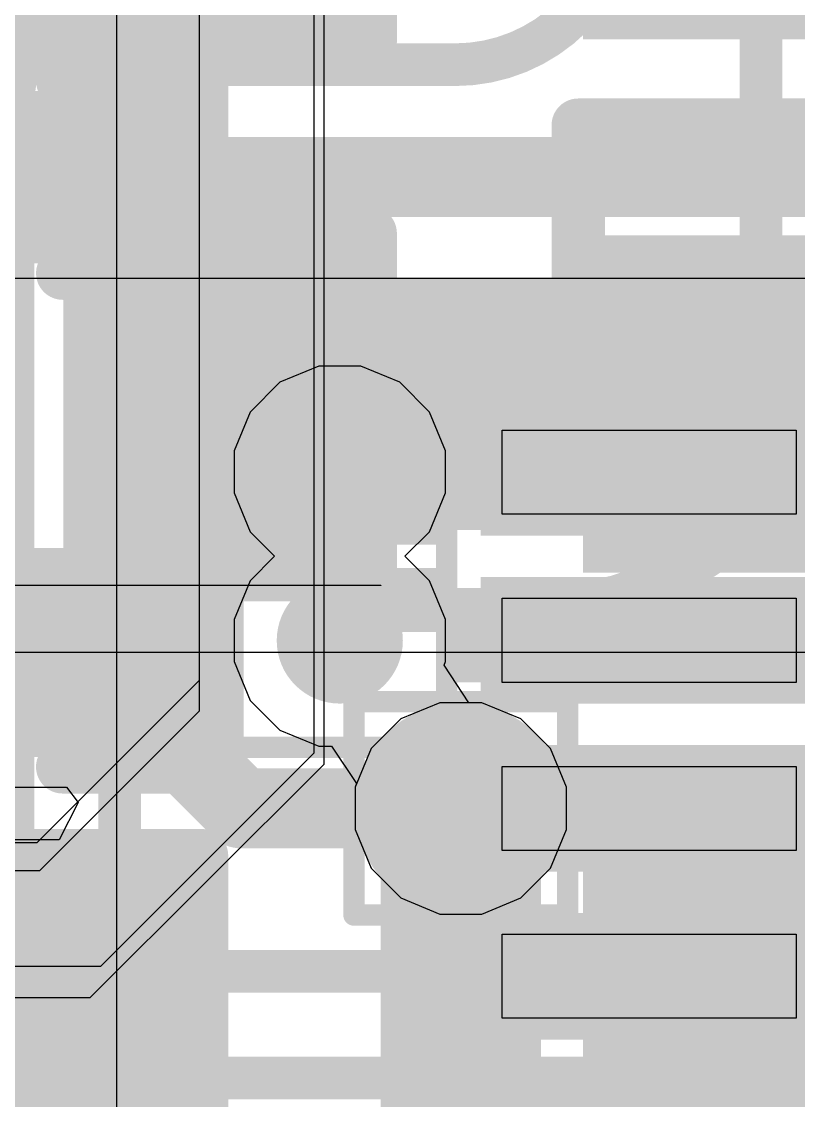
# Model space of a CAD drawing. Header units: inches. Extents: x -6 to 284, y -12 to 154.
# Drawn here: x 17.238 to 19.086, y -2.757 to -0.189 of the extents above; entities that cross this region are included whole.
import ezdxf

# ---------------------------------------------------------------- set-up
doc = ezdxf.new("R2010")
doc.units = ezdxf.units.IN
for name, color, linetype in [('Bottom Layer', 5, 'Continuous'), ('Bottom Overlay', 54, 'Continuous'), ('Bottom Paste', 16, 'Continuous'), ('Bottom Solder', 6, 'Continuous'), ('Drill Drawing', 1, 'Continuous'), ('GND-1', 16, 'Continuous'), ('GND-2', 90, 'Continuous'), ('GND-3', 216, 'Continuous'), ('GND-4', 54, 'Continuous'), ('PWR-1', 156, 'Continuous'), ('PWR-2', 130, 'Continuous'), ('Signal L1', 76, 'Continuous'), ('Signal L2', 6, 'Continuous'), ('Top Layer', 1, 'Continuous'), ('Top Overlay', 2, 'Continuous'), ('Top Paste', 8, 'Continuous'), ('Top Solder', 216, 'Continuous'), ('Via Holes', 16, 'Continuous')]:
    doc.layers.add(name, color=color, linetype=linetype)

# ---------------------------------------------------------------- blocks, each defined once
blk = doc.blocks.new('QFN_64__7_5_7_5__15')
at = {"layer": 'Top Layer'}
for points in [[(3.3076, -1.7001), (4.0076, -1.7001), (4.0076, -1.9001), (3.3076, -1.9001)], [(3.3076, -2.0999), (4.0076, -2.0999), (4.0076, -2.2999), (3.3076, -2.2999)], [(3.3076, -2.4999), (4.0076, -2.4999), (4.0076, -2.6999), (3.3076, -2.6999)], [(3.3076, -2.9), (4.0076, -2.9), (4.0076, -3.1), (3.3076, -3.1)]]:
    blk.add_hatch(color=1, dxfattribs=at).paths.add_polyline_path(points)
at = {"layer": 'Top Solder'}
for points in [[(3.2568, -1.2492), (4.0584, -1.2492), (4.0584, -1.5508), (3.2568, -1.5508)], [(3.2568, -1.6493), (4.0584, -1.6493), (4.0584, -1.9509), (3.2568, -1.9509)], [(3.2568, -2.0491), (4.0584, -2.0491), (4.0584, -2.3507), (3.2568, -2.3507)], [(3.2568, -2.4491), (4.0584, -2.4491), (4.0584, -2.7507), (3.2568, -2.7507)], [(3.2568, -2.8492), (4.0584, -2.8492), (4.0584, -3.1508), (3.2568, -3.1508)]]:
    blk.add_hatch(color=216, dxfattribs=at).paths.add_polyline_path(points)
at = {"layer": 'Top Overlay'}
for points in [[(3.8262, -3.2644, 0.127, 0.127, 0), (3.8262, -3.8262, 0.127, 0.127, 0)], [(3.8262, -3.8262, 0.127, 0.127, 0), (3.2644, -3.8262, 0.127, 0.127, 0)]]:
    blk.add_lwpolyline(points, format="xyseb", dxfattribs=at)
for points in [[(3.7945, -3.2644, 0.0635, 0.0635, 1), (3.858, -3.2644, 0.0635, 0.0635, 1)], [(3.2326, -3.8262, 0.0635, 0.0635, 1), (3.2961, -3.8262, 0.0635, 0.0635, 1)], [(3.7945, -3.8262, 0.0635, 0.0635, 1), (3.858, -3.8262, 0.0635, 0.0635, 1)], [(3.7945, -3.8262, 0.0635, 0.0635, 1), (3.858, -3.8262, 0.0635, 0.0635, 1)]]:
    blk.add_lwpolyline(points, format="xyseb", close=True, dxfattribs=at)
at = {"layer": 'Top Paste'}
for p, q in [((3.3076, -1.7001), (3.3076, -1.7001)), ((3.3076, -1.7001), (4.0076, -1.7001)), ((3.3076, -1.9001), (3.3076, -1.7001)), ((4.0076, -1.7001), (4.0076, -1.9001)), ((4.0076, -1.9001), (3.3076, -1.9001)), ((3.3076, -2.0999), (3.3076, -2.0999)), ((3.3076, -2.0999), (4.0076, -2.0999)), ((3.3076, -2.2999), (3.3076, -2.0999)), ((4.0076, -2.0999), (4.0076, -2.2999)), ((4.0076, -2.2999), (3.3076, -2.2999)), ((3.3076, -2.4999), (3.3076, -2.4999)), ((3.3076, -2.4999), (4.0076, -2.4999)), ((3.3076, -2.6999), (3.3076, -2.4999)), ((4.0076, -2.4999), (4.0076, -2.6999)), ((4.0076, -2.6999), (3.3076, -2.6999)), ((3.3076, -2.9), (3.3076, -2.9)), ((3.3076, -2.9), (4.0076, -2.9)), ((3.3076, -3.1), (3.3076, -2.9)), ((4.0076, -2.9), (4.0076, -3.1)), ((4.0076, -3.1), (3.3076, -3.1))]:
    blk.add_line(p, q, dxfattribs=at)
blk = doc.blocks.new('R___0402_38')
at = {"layer": 'Top Layer'}
for points in [[(-0.6985, -0.3175), (-0.6985, 0.3175), (-0.2413, 0.3175), (-0.2413, -0.3175)], [(0.2413, -0.3175), (0.2413, 0.3175), (0.6985, 0.3175), (0.6985, -0.3175)]]:
    blk.add_hatch(color=1, dxfattribs=at).paths.add_polyline_path(points)
at = {"layer": 'Top Paste'}
for points in [[(-0.6985, -0.3175), (-0.6985, 0.3175), (-0.2413, 0.3175), (-0.2413, -0.3175)], [(0.2413, -0.3175), (0.2413, 0.3175), (0.6985, 0.3175), (0.6985, -0.3175)]]:
    blk.add_hatch(color=8, dxfattribs=at).paths.add_polyline_path(points)
at = {"layer": 'Top Solder'}
for points in [[(-0.7535, -0.3725), (-0.7535, 0.3725), (-0.1863, 0.3725), (-0.1863, -0.3725)], [(0.1863, -0.3725), (0.1863, 0.3725), (0.7535, 0.3725), (0.7535, -0.3725)]]:
    blk.add_hatch(color=216, dxfattribs=at).paths.add_polyline_path(points)
at = {"layer": 'Top Overlay'}
for points in [[(-0.7874, 0.4064, 0.127, 0.127, 0), (0.7874, 0.4064, 0.127, 0.127, 0)], [(-0.7874, -0.4064, 0.127, 0.127, 0), (-0.7874, 0.4064, 0.127, 0.127, 0)], [(0.7874, -0.4064, 0.127, 0.127, 0), (0.7874, 0.4064, 0.127, 0.127, 0)], [(-0.7874, -0.4064, 0.127, 0.127, 0), (0.7874, -0.4064, 0.127, 0.127, 0)], [(-0.8128, -0.4318, 0.00323, 0.00323, 0), (0.8128, -0.4318, 0.00323, 0.00323, 0)]]:
    blk.add_lwpolyline(points, format="xyseb", dxfattribs=at)
for points in [[(-0.8191, 0.4064, 0.0635, 0.0635, 1), (-0.7556, 0.4064, 0.0635, 0.0635, 1)], [(-0.8191, 0.4064, 0.0635, 0.0635, 1), (-0.7556, 0.4064, 0.0635, 0.0635, 1)], [(0.7556, 0.4064, 0.0635, 0.0635, 1), (0.8191, 0.4064, 0.0635, 0.0635, 1)], [(0.7556, 0.4064, 0.0635, 0.0635, 1), (0.8191, 0.4064, 0.0635, 0.0635, 1)], [(-0.8191, -0.4064, 0.0635, 0.0635, 1), (-0.7556, -0.4064, 0.0635, 0.0635, 1)], [(-0.8191, -0.4064, 0.0635, 0.0635, 1), (-0.7556, -0.4064, 0.0635, 0.0635, 1)], [(0.7556, -0.4064, 0.0635, 0.0635, 1), (0.8191, -0.4064, 0.0635, 0.0635, 1)], [(0.7556, -0.4064, 0.0635, 0.0635, 1), (0.8191, -0.4064, 0.0635, 0.0635, 1)], [(-0.8136, -0.4318, 0.00161, 0.00161, 1), (-0.812, -0.4318, 0.00161, 0.00161, 1)], [(0.812, -0.4318, 0.00161, 0.00161, 1), (0.8136, -0.4318, 0.00161, 0.00161, 1)]]:
    blk.add_lwpolyline(points, format="xyseb", close=True, dxfattribs=at)
blk = doc.blocks.new('CAP_0201_72')
at = {"layer": 'Top Layer'}
for points in [[(-0.45, 0.15), (-0.15, 0.15), (-0.15, -0.15), (-0.45, -0.15)], [(0.15, 0.15), (0.45, 0.15), (0.45, -0.15), (0.15, -0.15)]]:
    blk.add_hatch(color=1, dxfattribs=at).paths.add_polyline_path(points)
at = {"layer": 'Top Paste'}
for points in [[(-0.45, 0.15), (-0.15, 0.15), (-0.15, -0.15), (-0.45, -0.15)], [(0.15, 0.15), (0.45, 0.15), (0.45, -0.15), (0.15, -0.15)]]:
    blk.add_hatch(color=8, dxfattribs=at).paths.add_polyline_path(points)
at = {"layer": 'Top Solder'}
for points in [[(-0.505, 0.205), (-0.095, 0.205), (-0.095, -0.205), (-0.505, -0.205)], [(0.095, 0.205), (0.505, 0.205), (0.505, -0.205), (0.095, -0.205)]]:
    blk.add_hatch(color=216, dxfattribs=at).paths.add_polyline_path(points)
at = {"layer": 'Top Overlay'}
for points in [[(-0.5334, -0.2286, 0.127, 0.127, 0), (-0.5334, 0.2286, 0.127, 0.127, 0)], [(-0.5334, 0.2286, 0.127, 0.127, 0), (-0.2032, 0.2286, 0.127, 0.127, 0)], [(0.2032, 0.2286, 0.127, 0.127, 0), (0.5334, 0.2286, 0.127, 0.127, 0)], [(0.5334, -0.2286, 0.127, 0.127, 0), (0.5334, 0.2286, 0.127, 0.127, 0)], [(-0.5334, -0.2286, 0.127, 0.127, 0), (-0.2032, -0.2286, 0.127, 0.127, 0)], [(0.2032, -0.2286, 0.127, 0.127, 0), (0.5334, -0.2286, 0.127, 0.127, 0)]]:
    blk.add_lwpolyline(points, format="xyseb", dxfattribs=at)
for points in [[(-0.5651, 0.2286, 0.0635, 0.0635, 1), (-0.5016, 0.2286, 0.0635, 0.0635, 1)], [(-0.5651, 0.2286, 0.0635, 0.0635, 1), (-0.5016, 0.2286, 0.0635, 0.0635, 1)], [(-0.2349, 0.2286, 0.0635, 0.0635, 1), (-0.1714, 0.2286, 0.0635, 0.0635, 1)], [(0.1714, 0.2286, 0.0635, 0.0635, 1), (0.2349, 0.2286, 0.0635, 0.0635, 1)], [(0.5016, 0.2286, 0.0635, 0.0635, 1), (0.5651, 0.2286, 0.0635, 0.0635, 1)], [(0.5016, 0.2286, 0.0635, 0.0635, 1), (0.5651, 0.2286, 0.0635, 0.0635, 1)], [(-0.5651, -0.2286, 0.0635, 0.0635, 1), (-0.5016, -0.2286, 0.0635, 0.0635, 1)], [(-0.5651, -0.2286, 0.0635, 0.0635, 1), (-0.5016, -0.2286, 0.0635, 0.0635, 1)], [(-0.2349, -0.2286, 0.0635, 0.0635, 1), (-0.1714, -0.2286, 0.0635, 0.0635, 1)], [(0.1714, -0.2286, 0.0635, 0.0635, 1), (0.2349, -0.2286, 0.0635, 0.0635, 1)], [(0.5016, -0.2286, 0.0635, 0.0635, 1), (0.5651, -0.2286, 0.0635, 0.0635, 1)], [(0.5016, -0.2286, 0.0635, 0.0635, 1), (0.5651, -0.2286, 0.0635, 0.0635, 1)]]:
    blk.add_lwpolyline(points, format="xyseb", close=True, dxfattribs=at)
blk = doc.blocks.new('CAP_0201_73')
at = {"layer": 'Top Layer'}
for points in [[(-0.45, 0.15), (-0.15, 0.15), (-0.15, -0.15), (-0.45, -0.15)], [(0.15, 0.15), (0.45, 0.15), (0.45, -0.15), (0.15, -0.15)]]:
    blk.add_hatch(color=1, dxfattribs=at).paths.add_polyline_path(points)
at = {"layer": 'Top Paste'}
for points in [[(-0.45, 0.15), (-0.15, 0.15), (-0.15, -0.15), (-0.45, -0.15)], [(0.15, 0.15), (0.45, 0.15), (0.45, -0.15), (0.15, -0.15)]]:
    blk.add_hatch(color=8, dxfattribs=at).paths.add_polyline_path(points)
at = {"layer": 'Top Solder'}
for points in [[(-0.505, 0.205), (-0.095, 0.205), (-0.095, -0.205), (-0.505, -0.205)], [(0.095, 0.205), (0.505, 0.205), (0.505, -0.205), (0.095, -0.205)]]:
    blk.add_hatch(color=216, dxfattribs=at).paths.add_polyline_path(points)
at = {"layer": 'Top Overlay'}
for points in [[(-0.5334, -0.2286, 0.127, 0.127, 0), (-0.5334, 0.2286, 0.127, 0.127, 0)], [(-0.5334, 0.2286, 0.127, 0.127, 0), (-0.2032, 0.2286, 0.127, 0.127, 0)], [(0.2032, 0.2286, 0.127, 0.127, 0), (0.5334, 0.2286, 0.127, 0.127, 0)], [(0.5334, -0.2286, 0.127, 0.127, 0), (0.5334, 0.2286, 0.127, 0.127, 0)], [(-0.5334, -0.2286, 0.127, 0.127, 0), (-0.2032, -0.2286, 0.127, 0.127, 0)], [(0.2032, -0.2286, 0.127, 0.127, 0), (0.5334, -0.2286, 0.127, 0.127, 0)]]:
    blk.add_lwpolyline(points, format="xyseb", dxfattribs=at)
for points in [[(-0.5651, 0.2286, 0.0635, 0.0635, 1), (-0.5016, 0.2286, 0.0635, 0.0635, 1)], [(-0.5651, 0.2286, 0.0635, 0.0635, 1), (-0.5016, 0.2286, 0.0635, 0.0635, 1)], [(-0.2349, 0.2286, 0.0635, 0.0635, 1), (-0.1714, 0.2286, 0.0635, 0.0635, 1)], [(0.1715, 0.2286, 0.0635, 0.0635, 1), (0.235, 0.2286, 0.0635, 0.0635, 1)], [(0.5017, 0.2286, 0.0635, 0.0635, 1), (0.5652, 0.2286, 0.0635, 0.0635, 1)], [(0.5017, 0.2286, 0.0635, 0.0635, 1), (0.5652, 0.2286, 0.0635, 0.0635, 1)], [(-0.5651, -0.2286, 0.0635, 0.0635, 1), (-0.5016, -0.2286, 0.0635, 0.0635, 1)], [(-0.5651, -0.2286, 0.0635, 0.0635, 1), (-0.5016, -0.2286, 0.0635, 0.0635, 1)], [(-0.2349, -0.2286, 0.0635, 0.0635, 1), (-0.1714, -0.2286, 0.0635, 0.0635, 1)], [(0.1715, -0.2286, 0.0635, 0.0635, 1), (0.235, -0.2286, 0.0635, 0.0635, 1)], [(0.5017, -0.2286, 0.0635, 0.0635, 1), (0.5652, -0.2286, 0.0635, 0.0635, 1)], [(0.5017, -0.2286, 0.0635, 0.0635, 1), (0.5652, -0.2286, 0.0635, 0.0635, 1)]]:
    blk.add_lwpolyline(points, format="xyseb", close=True, dxfattribs=at)
blk = doc.blocks.new('ESOP_8_B_129')
at = {"layer": 'Bottom Layer'}
for points in [[(-3.5085, 0.935), (-2.3085, 0.935), (-2.3085, 0.335), (-3.5085, 0.335)], [(-3.5085, -0.335), (-2.3085, -0.335), (-2.3085, -0.935), (-3.5085, -0.935)]]:
    blk.add_hatch(color=5, dxfattribs=at).paths.add_polyline_path(points)
at = {"layer": 'Bottom Paste'}
for points in [[(-3.5085, 0.935), (-2.3085, 0.935), (-2.3085, 0.335), (-3.5085, 0.335)], [(-3.5085, -0.335), (-2.3085, -0.335), (-2.3085, -0.935), (-3.5085, -0.935)]]:
    blk.add_hatch(color=16, dxfattribs=at).paths.add_polyline_path(points)
at = {"layer": 'Bottom Solder'}
for points in [[(-3.6101, 2.3066), (-2.2069, 2.3066), (-2.2069, 1.5034), (-3.6101, 1.5034)], [(-3.6101, 1.0366), (-2.2069, 1.0366), (-2.2069, 0.2334), (-3.6101, 0.2334)], [(-3.6101, -0.2334), (-2.2069, -0.2334), (-2.2069, -1.0366), (-3.6101, -1.0366)]]:
    blk.add_hatch(color=6, dxfattribs=at).paths.add_polyline_path(points)
blk = doc.blocks.new('R___0402_B_207')
at = {"layer": 'Bottom Layer'}
for points in [[(-0.2413, 0.3175), (-0.2413, -0.3175), (-0.6985, -0.3175), (-0.6985, 0.3175)], [(0.6985, 0.3175), (0.6985, -0.3175), (0.2413, -0.3175), (0.2413, 0.3175)]]:
    blk.add_hatch(color=5, dxfattribs=at).paths.add_polyline_path(points)
at = {"layer": 'Bottom Paste'}
for points in [[(-0.2413, 0.3175), (-0.2413, -0.3175), (-0.6985, -0.3175), (-0.6985, 0.3175)], [(0.6985, 0.3175), (0.6985, -0.3175), (0.2413, -0.3175), (0.2413, 0.3175)]]:
    blk.add_hatch(color=16, dxfattribs=at).paths.add_polyline_path(points)
at = {"layer": 'Bottom Solder'}
for points in [[(-0.1863, 0.3725), (-0.1863, -0.3725), (-0.7535, -0.3725), (-0.7535, 0.3725)], [(0.7535, 0.3725), (0.7535, -0.3725), (0.1863, -0.3725), (0.1863, 0.3725)]]:
    blk.add_hatch(color=6, dxfattribs=at).paths.add_polyline_path(points)
at = {"layer": 'Bottom Overlay'}
for points in [[(0.7874, 0.4064, 0.127, 0.127, 0), (-0.7874, 0.4064, 0.127, 0.127, 0)], [(-0.7874, 0.4064, 0.127, 0.127, 0), (-0.7874, -0.4064, 0.127, 0.127, 0)], [(0.7874, 0.4064, 0.127, 0.127, 0), (0.7874, -0.4064, 0.127, 0.127, 0)], [(0.8128, 0.4318, 0.00323, 0.00323, 0), (-0.8128, 0.4318, 0.00323, 0.00323, 0)], [(0.7874, -0.4064, 0.127, 0.127, 0), (-0.7874, -0.4064, 0.127, 0.127, 0)]]:
    blk.add_lwpolyline(points, format="xyseb", dxfattribs=at)
for points in [[(-0.8191, 0.4064, 0.0635, 0.0635, 1), (-0.7556, 0.4064, 0.0635, 0.0635, 1)], [(-0.8191, 0.4064, 0.0635, 0.0635, 1), (-0.7556, 0.4064, 0.0635, 0.0635, 1)], [(0.7556, 0.4064, 0.0635, 0.0635, 1), (0.8191, 0.4064, 0.0635, 0.0635, 1)], [(0.7556, 0.4064, 0.0635, 0.0635, 1), (0.8191, 0.4064, 0.0635, 0.0635, 1)], [(-0.8136, 0.4318, 0.00161, 0.00161, 1), (-0.812, 0.4318, 0.00161, 0.00161, 1)], [(0.812, 0.4318, 0.00161, 0.00161, 1), (0.8136, 0.4318, 0.00161, 0.00161, 1)], [(-0.8192, -0.4064, 0.0635, 0.0635, 1), (-0.7557, -0.4064, 0.0635, 0.0635, 1)], [(-0.8192, -0.4064, 0.0635, 0.0635, 1), (-0.7557, -0.4064, 0.0635, 0.0635, 1)], [(0.7556, -0.4064, 0.0635, 0.0635, 1), (0.8191, -0.4064, 0.0635, 0.0635, 1)], [(0.7556, -0.4064, 0.0635, 0.0635, 1), (0.8191, -0.4064, 0.0635, 0.0635, 1)]]:
    blk.add_lwpolyline(points, format="xyseb", close=True, dxfattribs=at)
blk = doc.blocks.new('R___0402_B_224')
at = {"layer": 'Bottom Layer'}
for points in [[(-0.2413, 0.3175), (-0.2413, -0.3175), (-0.6985, -0.3175), (-0.6985, 0.3175)], [(0.6985, 0.3175), (0.6985, -0.3175), (0.2413, -0.3175), (0.2413, 0.3175)]]:
    blk.add_hatch(color=5, dxfattribs=at).paths.add_polyline_path(points)
at = {"layer": 'Bottom Paste'}
for points in [[(-0.2413, 0.3175), (-0.2413, -0.3175), (-0.6985, -0.3175), (-0.6985, 0.3175)], [(0.6985, 0.3175), (0.6985, -0.3175), (0.2413, -0.3175), (0.2413, 0.3175)]]:
    blk.add_hatch(color=16, dxfattribs=at).paths.add_polyline_path(points)
at = {"layer": 'Bottom Solder'}
for points in [[(-0.1863, 0.3725), (-0.1863, -0.3725), (-0.7535, -0.3725), (-0.7535, 0.3725)], [(0.7535, 0.3725), (0.7535, -0.3725), (0.1863, -0.3725), (0.1863, 0.3725)]]:
    blk.add_hatch(color=6, dxfattribs=at).paths.add_polyline_path(points)
at = {"layer": 'Bottom Overlay'}
for points in [[(-0.7874, -0.4064, 0.127, 0.127, 0), (-0.7874, 0.4064, 0.127, 0.127, 0)], [(-0.7874, 0.4064, 0.127, 0.127, 0), (0.7874, 0.4064, 0.127, 0.127, 0)], [(0.7874, -0.4064, 0.127, 0.127, 0), (0.7874, 0.4064, 0.127, 0.127, 0)], [(-0.8128, 0.4318, 0.00323, 0.00323, 0), (0.8128, 0.4318, 0.00323, 0.00323, 0)], [(-0.7874, -0.4064, 0.127, 0.127, 0), (0.7874, -0.4064, 0.127, 0.127, 0)]]:
    blk.add_lwpolyline(points, format="xyseb", dxfattribs=at)
for points in [[(-0.8191, 0.4064, 0.0635, 0.0635, 1), (-0.7556, 0.4064, 0.0635, 0.0635, 1)], [(-0.8191, 0.4064, 0.0635, 0.0635, 1), (-0.7556, 0.4064, 0.0635, 0.0635, 1)], [(0.7556, 0.4064, 0.0635, 0.0635, 1), (0.8191, 0.4064, 0.0635, 0.0635, 1)], [(0.7556, 0.4064, 0.0635, 0.0635, 1), (0.8191, 0.4064, 0.0635, 0.0635, 1)], [(-0.8136, 0.4318, 0.00161, 0.00161, 1), (-0.812, 0.4318, 0.00161, 0.00161, 1)], [(0.812, 0.4318, 0.00161, 0.00161, 1), (0.8136, 0.4318, 0.00161, 0.00161, 1)], [(-0.8191, -0.4064, 0.0635, 0.0635, 1), (-0.7556, -0.4064, 0.0635, 0.0635, 1)], [(-0.8191, -0.4064, 0.0635, 0.0635, 1), (-0.7556, -0.4064, 0.0635, 0.0635, 1)], [(0.7556, -0.4064, 0.0635, 0.0635, 1), (0.8191, -0.4064, 0.0635, 0.0635, 1)], [(0.7556, -0.4064, 0.0635, 0.0635, 1), (0.8191, -0.4064, 0.0635, 0.0635, 1)]]:
    blk.add_lwpolyline(points, format="xyseb", close=True, dxfattribs=at)

msp = doc.modelspace()

# ---------------------------------------------------------------- hatches: boundary and pattern name
at = {"layer": 'Bottom Layer'}
msp.add_hatch(color=5, dxfattribs=at).paths.add_polyline_path([(17.5842, -1.3992), (19.7477, -1.3992), (19.7477, -0.7992), (17.5842, -0.7992)])
h = msp.add_hatch(color=5, dxfattribs=at)
edge = h.paths.add_edge_path()
edge.add_arc((18.2827, -2.0616), 0.15, 0, 360)
at = {"layer": 'Bottom Solder'}
h = msp.add_hatch(color=6, dxfattribs=at)
edge = h.paths.add_edge_path()
edge.add_arc((18.2827, -2.0616), 0.2516, 0, 360)
at = {"layer": 'GND-1'}
h = msp.add_hatch(color=16, dxfattribs=at)
edge = h.paths.add_edge_path()
edge.add_arc((17.9949, -1.2606), 0.15, 0, 360)
h = msp.add_hatch(color=16, dxfattribs=at)
edge = h.paths.add_edge_path()
edge.add_arc((17.9949, -1.6622), 0.15, 0, 360)
h = msp.add_hatch(color=16, dxfattribs=at)
edge = h.paths.add_edge_path()
edge.add_arc((18.2827, -2.0616), 0.15, 0, 360)
at = {"layer": 'GND-2'}
h = msp.add_hatch(color=90, dxfattribs=at)
edge = h.paths.add_edge_path()
edge.add_arc((18.2827, -2.0616), 0.15, 0, 360)
at = {"layer": 'GND-3'}
h = msp.add_hatch(color=216, dxfattribs=at)
edge = h.paths.add_edge_path()
edge.add_arc((18.2827, -2.0616), 0.15, 0, 360)
at = {"layer": 'GND-4'}
h = msp.add_hatch(color=54, dxfattribs=at)
edge = h.paths.add_edge_path()
edge.add_arc((18.2827, -2.0616), 0.15, 0, 360)
at = {"layer": 'PWR-1'}
h = msp.add_hatch(color=156, dxfattribs=at)
edge = h.paths.add_edge_path()
edge.add_arc((18.2827, -2.0616), 0.15, 0, 360)
at = {"layer": 'PWR-2'}
h = msp.add_hatch(color=130, dxfattribs=at)
edge = h.paths.add_edge_path()
edge.add_arc((18.2827, -2.0616), 0.15, 0, 360)
at = {"layer": 'Signal L1'}
h = msp.add_hatch(color=76, dxfattribs=at)
edge = h.paths.add_edge_path()
edge.add_arc((17.9949, -1.2606), 0.15, 0, 360)
h = msp.add_hatch(color=76, dxfattribs=at)
edge = h.paths.add_edge_path()
edge.add_arc((17.9949, -1.6622), 0.15, 0, 360)
h = msp.add_hatch(color=76, dxfattribs=at)
edge = h.paths.add_edge_path()
edge.add_arc((18.2827, -2.0616), 0.15, 0, 360)
at = {"layer": 'Signal L2'}
h = msp.add_hatch(color=6, dxfattribs=at)
edge = h.paths.add_edge_path()
edge.add_arc((18.2827, -2.0616), 0.15, 0, 360)
at = {"layer": 'Top Layer'}
h = msp.add_hatch(color=1, dxfattribs=at)
edge = h.paths.add_edge_path()
edge.add_arc((17.9949, -1.2606), 0.15, 0, 360)
for points in [[(18.2308, -1.3862), (19.0808, -1.3862), (19.0808, -1.1615), (18.2308, -1.1615)], [(19.0808, -1.5367), (18.2308, -1.5367), (18.2308, -1.7615), (19.0808, -1.7615)]]:
    msp.add_hatch(color=1, dxfattribs=at).paths.add_polyline_path(points)
h = msp.add_hatch(color=1, dxfattribs=at)
edge = h.paths.add_edge_path()
edge.add_arc((17.9949, -1.6622), 0.15, 0, 360)
h = msp.add_hatch(color=1, dxfattribs=at)
edge = h.paths.add_edge_path()
edge.add_arc((18.2827, -2.0616), 0.15, 0, 360)
at = {"layer": 'Top Solder'}
h = msp.add_hatch(color=216, dxfattribs=at)
edge = h.paths.add_edge_path()
edge.add_arc((18.2827, -2.0616), 0.2516, 0, 360)
at = {"layer": 'Via Holes'}
h = msp.add_hatch(color=7, dxfattribs=at)
edge = h.paths.add_edge_path()
edge.add_arc((17.9949, -1.2606), 0.075, 0, 360)
h = msp.add_hatch(color=7, dxfattribs=at)
edge = h.paths.add_edge_path()
edge.add_arc((17.9949, -1.6622), 0.075, 0, 360)
h = msp.add_hatch(color=7, dxfattribs=at)
edge = h.paths.add_edge_path()
edge.add_arc((18.2827, -2.0616), 0.075, 0, 360)

# ---------------------------------------------------------------- linework, layer by layer
at = {"layer": 'Bottom Layer'}
for p, q in [((17.1658, -0.7992), (19.8747, -0.7992)), ((15.8522, -1.6894), (19.8747, -1.6894)), ((18.2327, -1.81), (18.1402, -1.8483)), ((18.3328, -1.81), (18.2327, -1.81)), ((18.4252, -1.8483), (18.3328, -1.81)), ((18.1402, -1.8483), (18.0694, -1.9191)), ((18.496, -1.9191), (18.4252, -1.8483)), ((18.0694, -1.9191), (18.0311, -2.0115)), ((18.5343, -2.0115), (18.496, -1.9191)), ((18.0311, -2.0115), (18.0311, -2.1116)), ((18.5343, -2.1116), (18.5343, -2.0115)), ((18.0311, -2.1116), (18.0694, -2.2041)), ((18.496, -2.2041), (18.5343, -2.1116)), ((18.0694, -2.2041), (18.1402, -2.2749)), ((18.4252, -2.2749), (18.496, -2.2041)), ((18.1402, -2.2749), (18.2327, -2.3132)), ((18.3328, -2.3132), (18.4252, -2.2749)), ((18.2327, -2.3132), (18.3328, -2.3132))]:
    msp.add_line(p, q, dxfattribs=at)
at = {"layer": 'Drill Drawing'}
for points in [[(17.7409, -1.0066, 0.0508, 0.0508, 0), (18.2489, -1.0066, 0.0508, 0.0508, 0)], [(17.7409, -1.5146, 0.0508, 0.0508, 0), (17.7409, -1.0066, 0.0508, 0.0508, 0)], [(18.2489, -1.5146, 0.0508, 0.0508, 0), (18.2489, -1.0066, 0.0508, 0.0508, 0)], [(17.7409, -1.4082, 0.0508, 0.0508, 0), (18.2489, -1.4082, 0.0508, 0.0508, 0)], [(17.7409, -1.9162, 0.0508, 0.0508, 0), (17.7409, -1.4082, 0.0508, 0.0508, 0)], [(18.2489, -1.9162, 0.0508, 0.0508, 0), (18.2489, -1.4082, 0.0508, 0.0508, 0)], [(17.7409, -1.5146, 0.0508, 0.0508, 0), (18.2489, -1.5146, 0.0508, 0.0508, 0)], [(18.0287, -1.8076, 0.0508, 0.0508, 0), (18.5367, -1.8076, 0.0508, 0.0508, 0)], [(18.0287, -2.3156, 0.0508, 0.0508, 0), (18.0287, -1.8076, 0.0508, 0.0508, 0)], [(18.5367, -2.3156, 0.0508, 0.0508, 0), (18.5367, -1.8076, 0.0508, 0.0508, 0)], [(17.7409, -1.9162, 0.0508, 0.0508, 0), (18.2489, -1.9162, 0.0508, 0.0508, 0)], [(18.0287, -2.3156, 0.0508, 0.0508, 0), (18.5367, -2.3156, 0.0508, 0.0508, 0)]]:
    msp.add_lwpolyline(points, format="xyseb", dxfattribs=at)
for points in [[(17.7282, -1.0066, 0.0254, 0.0254, 1), (17.7536, -1.0066, 0.0254, 0.0254, 1)], [(17.7282, -1.0066, 0.0254, 0.0254, 1), (17.7536, -1.0066, 0.0254, 0.0254, 1)], [(18.2362, -1.0066, 0.0254, 0.0254, 1), (18.2616, -1.0066, 0.0254, 0.0254, 1)], [(18.2362, -1.0066, 0.0254, 0.0254, 1), (18.2616, -1.0066, 0.0254, 0.0254, 1)], [(17.7282, -1.4082, 0.0254, 0.0254, 1), (17.7536, -1.4082, 0.0254, 0.0254, 1)], [(17.7282, -1.4082, 0.0254, 0.0254, 1), (17.7536, -1.4082, 0.0254, 0.0254, 1)], [(18.2362, -1.4082, 0.0254, 0.0254, 1), (18.2616, -1.4082, 0.0254, 0.0254, 1)], [(18.2362, -1.4082, 0.0254, 0.0254, 1), (18.2616, -1.4082, 0.0254, 0.0254, 1)], [(17.7282, -1.5146, 0.0254, 0.0254, 1), (17.7536, -1.5146, 0.0254, 0.0254, 1)], [(17.7282, -1.5146, 0.0254, 0.0254, 1), (17.7536, -1.5146, 0.0254, 0.0254, 1)], [(18.2362, -1.5146, 0.0254, 0.0254, 1), (18.2616, -1.5146, 0.0254, 0.0254, 1)], [(18.2362, -1.5146, 0.0254, 0.0254, 1), (18.2616, -1.5146, 0.0254, 0.0254, 1)], [(18.016, -1.8076, 0.0254, 0.0254, 1), (18.0414, -1.8076, 0.0254, 0.0254, 1)], [(18.016, -1.8076, 0.0254, 0.0254, 1), (18.0414, -1.8076, 0.0254, 0.0254, 1)], [(18.524, -1.8076, 0.0254, 0.0254, 1), (18.5494, -1.8076, 0.0254, 0.0254, 1)], [(18.524, -1.8076, 0.0254, 0.0254, 1), (18.5494, -1.8076, 0.0254, 0.0254, 1)], [(17.7282, -1.9162, 0.0254, 0.0254, 1), (17.7536, -1.9162, 0.0254, 0.0254, 1)], [(17.7282, -1.9162, 0.0254, 0.0254, 1), (17.7536, -1.9162, 0.0254, 0.0254, 1)], [(18.2362, -1.9162, 0.0254, 0.0254, 1), (18.2616, -1.9162, 0.0254, 0.0254, 1)], [(18.2362, -1.9162, 0.0254, 0.0254, 1), (18.2616, -1.9162, 0.0254, 0.0254, 1)], [(18.016, -2.3156, 0.0254, 0.0254, 1), (18.0414, -2.3156, 0.0254, 0.0254, 1)], [(18.016, -2.3156, 0.0254, 0.0254, 1), (18.0414, -2.3156, 0.0254, 0.0254, 1)], [(18.524, -2.3156, 0.0254, 0.0254, 1), (18.5494, -2.3156, 0.0254, 0.0254, 1)], [(18.524, -2.3156, 0.0254, 0.0254, 1), (18.5494, -2.3156, 0.0254, 0.0254, 1)]]:
    msp.add_lwpolyline(points, format="xyseb", close=True, dxfattribs=at)
at = {"layer": 'GND-1'}
for p, q in [((17.9449, -1.009), (17.8524, -1.0473)), ((18.0449, -1.009), (17.9449, -1.009)), ((18.1374, -1.0473), (18.0449, -1.009)), ((17.8524, -1.0473), (17.7816, -1.1181)), ((18.2082, -1.1181), (18.1374, -1.0473)), ((17.7816, -1.1181), (17.7433, -1.2105)), ((18.2465, -1.2105), (18.2082, -1.1181)), ((17.7433, -1.2105), (17.7433, -1.3106)), ((18.2465, -1.3106), (18.2465, -1.2105)), ((17.7433, -1.3106), (17.7816, -1.4031)), ((18.2082, -1.4031), (18.2465, -1.3106)), ((17.7816, -1.4031), (17.8399, -1.4614)), ((18.1499, -1.4614), (18.2082, -1.4031)), ((17.8399, -1.4614), (17.7816, -1.5197)), ((18.2082, -1.5197), (18.1499, -1.4614)), ((17.7816, -1.5197), (17.7433, -1.6121)), ((18.2465, -1.6121), (18.2082, -1.5197)), ((17.7433, -1.6121), (17.7433, -1.7122)), ((18.2465, -1.7122), (18.2465, -1.6121)), ((17.7433, -1.7122), (17.7816, -1.8047)), ((18.2428, -1.7211), (18.2465, -1.7122)), ((18.3022, -1.81), (18.2428, -1.7211)), ((17.7816, -1.8047), (17.8524, -1.8755)), ((18.3328, -1.81), (18.3022, -1.81)), ((18.4252, -1.8483), (18.3328, -1.81)), ((18.496, -1.9191), (18.4252, -1.8483)), ((17.8524, -1.8755), (17.9449, -1.9138)), ((17.9449, -1.9138), (17.9754, -1.9138)), ((17.9754, -1.9138), (18.0348, -2.0027)), ((18.5343, -2.0115), (18.496, -1.9191)), ((18.0348, -2.0027), (18.0311, -2.0115)), ((18.0311, -2.0115), (18.0311, -2.1116)), ((18.5343, -2.1116), (18.5343, -2.0115)), ((18.0311, -2.1116), (18.0694, -2.2041)), ((18.496, -2.2041), (18.5343, -2.1116)), ((18.0694, -2.2041), (18.1402, -2.2749)), ((18.4252, -2.2749), (18.496, -2.2041)), ((18.1402, -2.2749), (18.2327, -2.3132)), ((18.3328, -2.3132), (18.4252, -2.2749)), ((18.2327, -2.3132), (18.3328, -2.3132))]:
    msp.add_line(p, q, dxfattribs=at)
at = {"layer": 'GND-2'}
for p, q in [((18.2327, -1.81), (18.1402, -1.8483)), ((18.3328, -1.81), (18.2327, -1.81)), ((18.4252, -1.8483), (18.3328, -1.81)), ((18.1402, -1.8483), (18.0694, -1.9191)), ((18.496, -1.9191), (18.4252, -1.8483)), ((18.0694, -1.9191), (18.0311, -2.0115)), ((18.5343, -2.0115), (18.496, -1.9191)), ((18.0311, -2.0115), (18.0311, -2.1116)), ((18.5343, -2.1116), (18.5343, -2.0115)), ((18.0311, -2.1116), (18.0694, -2.2041)), ((18.496, -2.2041), (18.5343, -2.1116)), ((18.0694, -2.2041), (18.1402, -2.2749)), ((18.4252, -2.2749), (18.496, -2.2041)), ((18.1402, -2.2749), (18.2327, -2.3132)), ((18.3328, -2.3132), (18.4252, -2.2749)), ((18.2327, -2.3132), (18.3328, -2.3132))]:
    msp.add_line(p, q, dxfattribs=at)
at = {"layer": 'GND-3'}
for p, q in [((18.2327, -1.81), (18.1402, -1.8483)), ((18.3328, -1.81), (18.2327, -1.81)), ((18.4252, -1.8483), (18.3328, -1.81)), ((18.1402, -1.8483), (18.0694, -1.9191)), ((18.496, -1.9191), (18.4252, -1.8483)), ((18.0694, -1.9191), (18.0311, -2.0115)), ((18.5343, -2.0115), (18.496, -1.9191)), ((18.0311, -2.0115), (18.0311, -2.1116)), ((18.5343, -2.1116), (18.5343, -2.0115)), ((18.0311, -2.1116), (18.0694, -2.2041)), ((18.496, -2.2041), (18.5343, -2.1116)), ((18.0694, -2.2041), (18.1402, -2.2749)), ((18.4252, -2.2749), (18.496, -2.2041)), ((18.1402, -2.2749), (18.2327, -2.3132)), ((18.3328, -2.3132), (18.4252, -2.2749)), ((18.2327, -2.3132), (18.3328, -2.3132))]:
    msp.add_line(p, q, dxfattribs=at)
at = {"layer": 'GND-4'}
for p, q in [((18.2327, -1.81), (18.1402, -1.8483)), ((18.3328, -1.81), (18.2327, -1.81)), ((18.4252, -1.8483), (18.3328, -1.81)), ((18.1402, -1.8483), (18.0694, -1.9191)), ((18.496, -1.9191), (18.4252, -1.8483)), ((18.0694, -1.9191), (18.0311, -2.0115)), ((18.5343, -2.0115), (18.496, -1.9191)), ((18.0311, -2.0115), (18.0311, -2.1116)), ((18.5343, -2.1116), (18.5343, -2.0115)), ((18.0311, -2.1116), (18.0694, -2.2041)), ((18.496, -2.2041), (18.5343, -2.1116)), ((18.0694, -2.2041), (18.1402, -2.2749)), ((18.4252, -2.2749), (18.496, -2.2041)), ((18.1402, -2.2749), (18.2327, -2.3132)), ((18.3328, -2.3132), (18.4252, -2.2749)), ((18.2327, -2.3132), (18.3328, -2.3132))]:
    msp.add_line(p, q, dxfattribs=at)
at = {"layer": 'PWR-1'}
for p, q in [((17.6603, 20.1009), (17.6603, -1.8304)), ((17.9576, -1.956), (17.9576, 4.0291)), ((18.2327, -1.81), (18.1402, -1.8483)), ((18.3328, -1.81), (18.2327, -1.81)), ((18.4252, -1.8483), (18.3328, -1.81)), ((17.6603, -1.8304), (17.2805, -2.2101)), ((18.1402, -1.8483), (18.0694, -1.9191)), ((18.496, -1.9191), (18.4252, -1.8483)), ((18.0694, -1.9191), (18.0311, -2.0115)), ((18.5343, -2.0115), (18.496, -1.9191)), ((17.4013, -2.5122), (17.9576, -1.956)), ((18.0311, -2.0115), (18.0311, -2.1116)), ((18.5343, -2.1116), (18.5343, -2.0115)), ((18.0311, -2.1116), (18.0694, -2.2041)), ((18.496, -2.2041), (18.5343, -2.1116)), ((18.0694, -2.2041), (18.1402, -2.2749)), ((18.4252, -2.2749), (18.496, -2.2041)), ((17.2805, -2.2101), (10.9868, -2.2101)), ((18.1402, -2.2749), (18.2327, -2.3132)), ((18.3328, -2.3132), (18.4252, -2.2749)), ((18.2327, -2.3132), (18.3328, -2.3132)), ((11.9586, -2.5122), (17.4013, -2.5122))]:
    msp.add_line(p, q, dxfattribs=at)
at = {"layer": 'PWR-2'}
for p, q in [((17.6603, 20.1009), (17.6603, -1.7575)), ((17.934, -1.9293), (17.934, 5.1187)), ((17.6603, -1.7575), (17.274, -2.1438)), ((18.2327, -1.81), (18.1402, -1.8483)), ((18.3328, -1.81), (18.2327, -1.81)), ((18.4252, -1.8483), (18.3328, -1.81)), ((18.1402, -1.8483), (18.0694, -1.9191)), ((18.496, -1.9191), (18.4252, -1.8483)), ((18.0694, -1.9191), (18.0311, -2.0115)), ((18.5343, -2.0115), (18.496, -1.9191)), ((17.4263, -2.437), (17.934, -1.9293)), ((18.0311, -2.0115), (18.0311, -2.1116)), ((18.5343, -2.1116), (18.5343, -2.0115)), ((18.0311, -2.1116), (18.0694, -2.2041)), ((18.496, -2.2041), (18.5343, -2.1116)), ((17.274, -2.1438), (10.9868, -2.1438)), ((18.0694, -2.2041), (18.1402, -2.2749)), ((18.4252, -2.2749), (18.496, -2.2041)), ((18.1402, -2.2749), (18.2327, -2.3132)), ((18.3328, -2.3132), (18.4252, -2.2749)), ((18.2327, -2.3132), (18.3328, -2.3132)), ((11.8943, -2.437), (17.4263, -2.437))]:
    msp.add_line(p, q, dxfattribs=at)
at = {"layer": 'Signal L1'}
for points in [[(18.9966, -0.7662, 0.1016, 0.1016, 0), (18.9966, 2.3948, 0.1016, 0.1016, 0)], [(18.2692, 0.496, 0.1016, 0.1016, -1), (18.2692, -0.2914, 0.1016, 0.1016, 0)], [(17.2172, -0.393, 0.1016, 0.1016, -0.414214), (17.5728, -0.0374, 0.1016, 0.1016, 0)], [(17.5005, -0.3217, 0.1016, 0.1016, -0.200705), (17.5728, -0.2914, 0.1016, 0.1016, 0)], [(17.5728, -0.2914, 0.1016, 0.1016, 0), (18.2692, -0.2914, 0.1016, 0.1016, 0)], [(17.4712, -0.393, 0.1016, 0.1016, -0.197121), (17.5005, -0.3217, 0.1016, 0.1016, 0)], [(17.2172, -2.3477, 0.1016, 0.1016, 0), (17.2172, -0.393, 0.1016, 0.1016, 0)], [(17.4712, -0.5219, 0.1016, 0.1016, 0), (17.4712, -0.393, 0.1016, 0.1016, 0)], [(17.5587, -0.6094, 0.1016, 0.1016, -0.414214), (17.4712, -0.5219, 0.1016, 0.1016, 0)], [(17.5587, -0.6094, 0.1016, 0.1016, 0), (17.885, -0.6094, 0.1016, 0.1016, 0)], [(17.885, -0.6094, 0.1016, 0.1016, -0.414214), (17.9784, -0.7027, 0.1016, 0.1016, 0)], [(17.9784, -0.7915, 0.1016, 0.1016, 0), (17.9784, -0.7027, 0.1016, 0.1016, 0)], [(18.9966, -0.7662, 0.1016, 0.1016, -0.414214), (18.4285, -1.3344, 0.1016, 0.1016, 0)], [(19.2506, -0.7662, 0.1016, 0.1016, -0.414214), (18.4285, -1.5884, 0.1016, 0.1016, 0)], [(17.9784, -0.7915, 0.1016, 0.1016, -0.414214), (17.885, -0.8849, 0.1016, 0.1016, 0)], [(17.4712, -1.0108, 0.1016, 0.1016, -0.413759), (17.5973, -0.8849, 0.1016, 0.1016, 0)], [(17.5973, -0.8849, 0.1016, 0.1016, 0), (17.885, -0.8849, 0.1016, 0.1016, 0)], [(17.885, -0.8849, 0.1016, 0.1016, 0), (17.885, -0.8849, 0.1016, 0.1016, 0)], [(17.4712, -1.0108, 0.1016, 0.1016, 0), (17.4712, -1.1565, 0.1016, 0.1016, 0)], [(17.4712, -2.3477, 0.1016, 0.1016, 0), (17.4712, -1.1565, 0.1016, 0.1016, 0)], [(18.0687, -1.3344, 0.1016, 0.1016, -0.414214), (17.9949, -1.2606, 0.1016, 0.1016, 0)], [(18.0687, -1.3344, 0.1016, 0.1016, 0), (18.4285, -1.3344, 0.1016, 0.1016, 0)], [(17.9949, -1.6622, 0.1016, 0.1016, -0.414214), (18.0687, -1.5884, 0.1016, 0.1016, 0)], [(18.0687, -1.5884, 0.1016, 0.1016, 0), (18.4285, -1.5884, 0.1016, 0.1016, 0)], [(17.5728, -2.7033, 0.1016, 0.1016, -0.414214), (17.2172, -2.3477, 0.1016, 0.1016, 0)], [(17.5728, -2.4493, 0.1016, 0.1016, -0.414214), (17.4712, -2.3477, 0.1016, 0.1016, 0)], [(17.5728, -2.4493, 0.1016, 0.1016, 0), (18.906, -2.4493, 0.1016, 0.1016, 0)], [(18.906, -2.4493, 0.1016, 0.1016, -1), (18.906, -3.2367, 0.1016, 0.1016, 0)], [(17.5728, -2.7033, 0.1016, 0.1016, 0), (18.906, -2.7033, 0.1016, 0.1016, 0)], [(18.906, -2.7033, 0.1016, 0.1016, -1), (18.906, -2.9827, 0.1016, 0.1016, 0)]]:
    msp.add_lwpolyline(points, format="xyseb", dxfattribs=at)
for points in [[(17.5474, -0.2914, 0.0508, 0.0508, 1), (17.5982, -0.2914, 0.0508, 0.0508, 1)], [(17.5474, -0.2914, 0.0508, 0.0508, 1), (17.5982, -0.2914, 0.0508, 0.0508, 1)], [(18.2438, -0.2914, 0.0508, 0.0508, 1), (18.2946, -0.2914, 0.0508, 0.0508, 1)], [(18.2438, -0.2914, 0.0508, 0.0508, 1), (18.2946, -0.2914, 0.0508, 0.0508, 1)], [(17.4751, -0.3217, 0.0508, 0.0508, 1), (17.5259, -0.3217, 0.0508, 0.0508, 1)], [(17.4751, -0.3217, 0.0508, 0.0508, 1), (17.5259, -0.3217, 0.0508, 0.0508, 1)], [(17.1918, -0.393, 0.0508, 0.0508, 1), (17.2426, -0.393, 0.0508, 0.0508, 1)], [(17.1918, -0.393, 0.0508, 0.0508, 1), (17.2426, -0.393, 0.0508, 0.0508, 1)], [(17.4458, -0.393, 0.0508, 0.0508, 1), (17.4966, -0.393, 0.0508, 0.0508, 1)], [(17.4458, -0.393, 0.0508, 0.0508, 1), (17.4966, -0.393, 0.0508, 0.0508, 1)], [(17.4458, -0.5219, 0.0508, 0.0508, 1), (17.4966, -0.5219, 0.0508, 0.0508, 1)], [(17.4458, -0.5219, 0.0508, 0.0508, 1), (17.4966, -0.5219, 0.0508, 0.0508, 1)], [(17.5333, -0.6094, 0.0508, 0.0508, 1), (17.5841, -0.6094, 0.0508, 0.0508, 1)], [(17.5333, -0.6094, 0.0508, 0.0508, 1), (17.5841, -0.6094, 0.0508, 0.0508, 1)], [(17.8596, -0.6094, 0.0508, 0.0508, 1), (17.9104, -0.6094, 0.0508, 0.0508, 1)], [(17.8596, -0.6094, 0.0508, 0.0508, 1), (17.9104, -0.6094, 0.0508, 0.0508, 1)], [(17.953, -0.7027, 0.0508, 0.0508, 1), (18.0038, -0.7027, 0.0508, 0.0508, 1)], [(17.953, -0.7027, 0.0508, 0.0508, 1), (18.0038, -0.7027, 0.0508, 0.0508, 1)], [(18.9712, -0.7662, 0.0508, 0.0508, 1), (19.022, -0.7662, 0.0508, 0.0508, 1)], [(18.9712, -0.7662, 0.0508, 0.0508, 1), (19.022, -0.7662, 0.0508, 0.0508, 1)], [(17.953, -0.7915, 0.0508, 0.0508, 1), (18.0038, -0.7915, 0.0508, 0.0508, 1)], [(17.953, -0.7915, 0.0508, 0.0508, 1), (18.0038, -0.7915, 0.0508, 0.0508, 1)], [(17.5719, -0.8849, 0.0508, 0.0508, 1), (17.6227, -0.8849, 0.0508, 0.0508, 1)], [(17.5719, -0.8849, 0.0508, 0.0508, 1), (17.6227, -0.8849, 0.0508, 0.0508, 1)], [(17.8596, -0.8849, 0.0508, 0.0508, 1), (17.9104, -0.8849, 0.0508, 0.0508, 1)], [(17.8596, -0.8849, 0.0508, 0.0508, 1), (17.9104, -0.8849, 0.0508, 0.0508, 1)], [(17.8596, -0.8849, 0.0508, 0.0508, 1), (17.9104, -0.8849, 0.0508, 0.0508, 1)], [(17.8596, -0.8849, 0.0508, 0.0508, 1), (17.9104, -0.8849, 0.0508, 0.0508, 1)], [(17.4458, -1.0108, 0.0508, 0.0508, 1), (17.4966, -1.0108, 0.0508, 0.0508, 1)], [(17.4458, -1.0108, 0.0508, 0.0508, 1), (17.4966, -1.0108, 0.0508, 0.0508, 1)], [(17.4458, -1.1565, 0.0508, 0.0508, 1), (17.4966, -1.1565, 0.0508, 0.0508, 1)], [(17.4458, -1.1565, 0.0508, 0.0508, 1), (17.4966, -1.1565, 0.0508, 0.0508, 1)], [(17.9695, -1.2606, 0.0508, 0.0508, 1), (18.0203, -1.2606, 0.0508, 0.0508, 1)], [(18.0433, -1.3344, 0.0508, 0.0508, 1), (18.0941, -1.3344, 0.0508, 0.0508, 1)], [(18.0433, -1.3344, 0.0508, 0.0508, 1), (18.0941, -1.3344, 0.0508, 0.0508, 1)], [(18.4031, -1.3344, 0.0508, 0.0508, 1), (18.4539, -1.3344, 0.0508, 0.0508, 1)], [(18.4031, -1.3344, 0.0508, 0.0508, 1), (18.4539, -1.3344, 0.0508, 0.0508, 1)], [(18.0433, -1.5884, 0.0508, 0.0508, 1), (18.0941, -1.5884, 0.0508, 0.0508, 1)], [(18.0433, -1.5884, 0.0508, 0.0508, 1), (18.0941, -1.5884, 0.0508, 0.0508, 1)], [(18.4031, -1.5884, 0.0508, 0.0508, 1), (18.4539, -1.5884, 0.0508, 0.0508, 1)], [(18.4031, -1.5884, 0.0508, 0.0508, 1), (18.4539, -1.5884, 0.0508, 0.0508, 1)], [(17.9695, -1.6622, 0.0508, 0.0508, 1), (18.0203, -1.6622, 0.0508, 0.0508, 1)], [(17.1918, -2.3477, 0.0508, 0.0508, 1), (17.2426, -2.3477, 0.0508, 0.0508, 1)], [(17.1918, -2.3477, 0.0508, 0.0508, 1), (17.2426, -2.3477, 0.0508, 0.0508, 1)], [(17.4458, -2.3477, 0.0508, 0.0508, 1), (17.4966, -2.3477, 0.0508, 0.0508, 1)], [(17.4458, -2.3477, 0.0508, 0.0508, 1), (17.4966, -2.3477, 0.0508, 0.0508, 1)], [(17.5474, -2.4493, 0.0508, 0.0508, 1), (17.5982, -2.4493, 0.0508, 0.0508, 1)], [(17.5474, -2.4493, 0.0508, 0.0508, 1), (17.5982, -2.4493, 0.0508, 0.0508, 1)], [(18.8806, -2.4493, 0.0508, 0.0508, 1), (18.9314, -2.4493, 0.0508, 0.0508, 1)], [(18.8806, -2.4493, 0.0508, 0.0508, 1), (18.9314, -2.4493, 0.0508, 0.0508, 1)], [(17.5474, -2.7033, 0.0508, 0.0508, 1), (17.5982, -2.7033, 0.0508, 0.0508, 1)], [(17.5474, -2.7033, 0.0508, 0.0508, 1), (17.5982, -2.7033, 0.0508, 0.0508, 1)], [(18.8806, -2.7033, 0.0508, 0.0508, 1), (18.9314, -2.7033, 0.0508, 0.0508, 1)], [(18.8806, -2.7033, 0.0508, 0.0508, 1), (18.9314, -2.7033, 0.0508, 0.0508, 1)]]:
    msp.add_lwpolyline(points, format="xyseb", close=True, dxfattribs=at)
at = {"layer": 'Signal L2'}
msp.add_lwpolyline([(18.2827, -5.429, 0.381, 0.381, 0), (18.2827, -2.0616, 0.381, 0.381, 0)], format="xyseb", dxfattribs=at)
msp.add_lwpolyline([(18.1875, -2.0616, 0.1905, 0.1905, 1), (18.378, -2.0616, 0.1905, 0.1905, 1)], format="xyseb", close=True, dxfattribs=at)
at = {"layer": 'Top Layer'}
for p, q in [((17.4638, 0.2284), (17.4638, -9.0784)), ((17.1557, -2.0112), (17.3452, -2.0112)), ((17.3452, -2.0112), (17.3722, -2.0473)), ((17.3722, -2.0473), (17.3277, -2.1362)), ((17.3277, -2.1362), (16.993, -2.1362))]:
    msp.add_line(p, q, dxfattribs=at)
for points in [[(17.4327, -0.559, 0.1905, 0.1905, 0), (17.4327, 0.4257, 0.1905, 0.1905, 0)], [(17.4327, -0.559, 0.1905, 0.1905, 0), (19.3435, -0.559, 0.1905, 0.1905, 0)], [(17.4327, -1.7342, 0.1905, 0.1905, 0), (17.4327, -0.559, 0.1905, 0.1905, 0)], [(17.9949, -1.3331, 0.1041, 0.1041, 0), (17.9949, -1.2606, 0.1041, 0.1041, 0)], [(18.7308, -1.3332, 0.1041, 0.1041, 0), (18.7308, -1.2615, 0.1041, 0.1041, 0)], [(17.9949, -1.3331, 0.1041, 0.1041, 0), (17.9949, -1.3331, 0.1041, 0.1041, 0)], [(17.9949, -1.3331, 0.1041, 0.1041, -0.00004), (17.9949, -1.3331, 0.1041, 0.1041, 0)], [(17.9949, -1.3331, 0.1041, 0.1041, 0), (18.7308, -1.3332, 0.1041, 0.1041, 0)], [(18.7308, -1.3332, 0.1041, 0.1041, 0), (18.7308, -1.3332, 0.1041, 0.1041, 0)], [(18.7308, -1.3332, 0.1041, 0.1041, 0), (18.7308, -1.3332, 0.1041, 0.1041, 0)], [(17.9949, -1.6622, 0.1041, 0.1041, 0), (17.9949, -1.5897, 0.1041, 0.1041, 0)], [(17.9949, -1.5897, 0.1041, 0.1041, 0), (17.9949, -1.5897, 0.1041, 0.1041, 0)], [(17.9949, -1.5897, 0.1041, 0.1041, 0), (17.9949, -1.5897, 0.1041, 0.1041, 0)], [(17.9949, -1.5897, 0.1041, 0.1041, 0), (18.7308, -1.5898, 0.1041, 0.1041, 0)], [(17.9949, -1.5897, 0.1041, 0.1041, 0), (17.9949, -1.5897, 0.1041, 0.1041, 0)], [(18.7308, -1.6615, 0.1041, 0.1041, 0), (18.7308, -1.5898, 0.1041, 0.1041, 0)], [(18.7308, -1.5898, 0.1041, 0.1041, -0.000045), (18.7308, -1.5898, 0.1041, 0.1041, 0)], [(17.4327, -1.7342, 0.1905, 0.1905, 0), (17.7601, -2.0616, 0.1905, 0.1905, 0)], [(17.7601, -2.0616, 0.1905, 0.1905, 0), (18.2827, -2.0616, 0.1905, 0.1905, 0)], [(17.3486, -2.5807, 0.1905, 0.1905, 0), (17.3824, -2.6145, 0.1905, 0.1905, 0)], [(17.3824, -5.2077, 0.254, 0.254, 0), (17.3824, -2.6145, 0.254, 0.254, 0)]]:
    msp.add_lwpolyline(points, format="xyseb", dxfattribs=at)
for points in [[(17.3851, -0.559, 0.0952, 0.0952, 1), (17.4803, -0.559, 0.0952, 0.0952, 1)], [(17.3851, -0.559, 0.0952, 0.0952, 1), (17.4803, -0.559, 0.0952, 0.0952, 1)], [(17.3851, -0.559, 0.0952, 0.0952, 1), (17.4803, -0.559, 0.0952, 0.0952, 1)], [(17.9689, -1.2606, 0.0521, 0.0521, 1), (18.0209, -1.2606, 0.0521, 0.0521, 1)], [(18.7048, -1.2615, 0.0521, 0.0521, 1), (18.7568, -1.2615, 0.0521, 0.0521, 1)], [(17.9689, -1.3331, 0.0521, 0.0521, 1), (18.0209, -1.3331, 0.0521, 0.0521, 1)], [(17.9689, -1.3331, 0.0521, 0.0521, 1), (18.0209, -1.3331, 0.0521, 0.0521, 1)], [(17.9689, -1.3331, 0.0521, 0.0521, 1), (18.0209, -1.3331, 0.0521, 0.0521, 1)], [(17.9689, -1.3331, 0.0521, 0.0521, 1), (18.021, -1.3331, 0.0521, 0.0521, 1)], [(17.9689, -1.3331, 0.0521, 0.0521, 1), (18.021, -1.3331, 0.0521, 0.0521, 1)], [(17.9689, -1.3331, 0.0521, 0.0521, 1), (18.0209, -1.3331, 0.0521, 0.0521, 1)], [(18.7048, -1.3332, 0.0521, 0.0521, 1), (18.7568, -1.3332, 0.0521, 0.0521, 1)], [(18.7048, -1.3332, 0.0521, 0.0521, 1), (18.7568, -1.3332, 0.0521, 0.0521, 1)], [(18.7048, -1.3332, 0.0521, 0.0521, 1), (18.7568, -1.3332, 0.0521, 0.0521, 1)], [(18.7048, -1.3332, 0.0521, 0.0521, 1), (18.7568, -1.3332, 0.0521, 0.0521, 1)], [(18.7048, -1.3332, 0.0521, 0.0521, 1), (18.7568, -1.3332, 0.0521, 0.0521, 1)], [(18.7048, -1.3332, 0.0521, 0.0521, 1), (18.7568, -1.3332, 0.0521, 0.0521, 1)], [(17.9689, -1.5897, 0.0521, 0.0521, 1), (18.0209, -1.5897, 0.0521, 0.0521, 1)], [(17.9689, -1.5897, 0.0521, 0.0521, 1), (18.0209, -1.5897, 0.0521, 0.0521, 1)], [(17.9689, -1.5897, 0.0521, 0.0521, 1), (18.0209, -1.5897, 0.0521, 0.0521, 1)], [(17.9689, -1.5897, 0.0521, 0.0521, 1), (18.0209, -1.5897, 0.0521, 0.0521, 1)], [(17.9689, -1.5897, 0.0521, 0.0521, 1), (18.0209, -1.5897, 0.0521, 0.0521, 1)], [(17.9689, -1.5897, 0.0521, 0.0521, 1), (18.0209, -1.5897, 0.0521, 0.0521, 1)], [(17.9689, -1.5897, 0.0521, 0.0521, 1), (18.0209, -1.5897, 0.0521, 0.0521, 1)], [(17.9689, -1.5897, 0.0521, 0.0521, 1), (18.0209, -1.5897, 0.0521, 0.0521, 1)], [(18.7047, -1.5898, 0.0521, 0.0521, 1), (18.7568, -1.5898, 0.0521, 0.0521, 1)], [(18.7048, -1.5898, 0.0521, 0.0521, 1), (18.7568, -1.5898, 0.0521, 0.0521, 1)], [(18.7048, -1.5898, 0.0521, 0.0521, 1), (18.7568, -1.5898, 0.0521, 0.0521, 1)], [(18.7047, -1.5898, 0.0521, 0.0521, 1), (18.7568, -1.5898, 0.0521, 0.0521, 1)], [(17.9689, -1.6622, 0.0521, 0.0521, 1), (18.0209, -1.6622, 0.0521, 0.0521, 1)], [(18.7048, -1.6615, 0.0521, 0.0521, 1), (18.7568, -1.6615, 0.0521, 0.0521, 1)], [(17.3851, -1.7342, 0.0952, 0.0952, 1), (17.4803, -1.7342, 0.0952, 0.0952, 1)], [(17.3851, -1.7342, 0.0952, 0.0952, 1), (17.4803, -1.7342, 0.0952, 0.0952, 1)], [(17.7125, -2.0616, 0.0952, 0.0952, 1), (17.8077, -2.0616, 0.0952, 0.0952, 1)], [(17.7125, -2.0616, 0.0952, 0.0952, 1), (17.8077, -2.0616, 0.0952, 0.0952, 1)], [(18.2351, -2.0616, 0.0952, 0.0952, 1), (18.3303, -2.0616, 0.0952, 0.0952, 1)], [(17.301, -2.5807, 0.0952, 0.0952, 1), (17.3962, -2.5807, 0.0952, 0.0952, 1)], [(17.3189, -2.6145, 0.127, 0.127, 1), (17.4459, -2.6145, 0.127, 0.127, 1)], [(17.3347, -2.6145, 0.0952, 0.0952, 1), (17.43, -2.6145, 0.0952, 0.0952, 1)]]:
    msp.add_lwpolyline(points, format="xyseb", close=True, dxfattribs=at)

# ---------------------------------------------------------------- block references
for name, p in [('ESOP_8_B_129', (22.1832, -1.7342)), ('R___0402_B_224', (17.2799, 0.1708)), ('CAP_0201_73', (17.1327, -0.559)), ('CAP_0201_72', (17.1327, -1.7342)), ('R___0402_38', (16.8787, -2.5807))]:
    msp.add_blockref(name, p)
at = {"rotation": 180}
for name, p in [('QFN_64__7_5_7_5__15', (22.3884, -4.2615)), ('R___0402_B_207', (17.2798, -1.0992))]:
    msp.add_blockref(name, p, dxfattribs=at)

doc.saveas('drawing.dxf')
